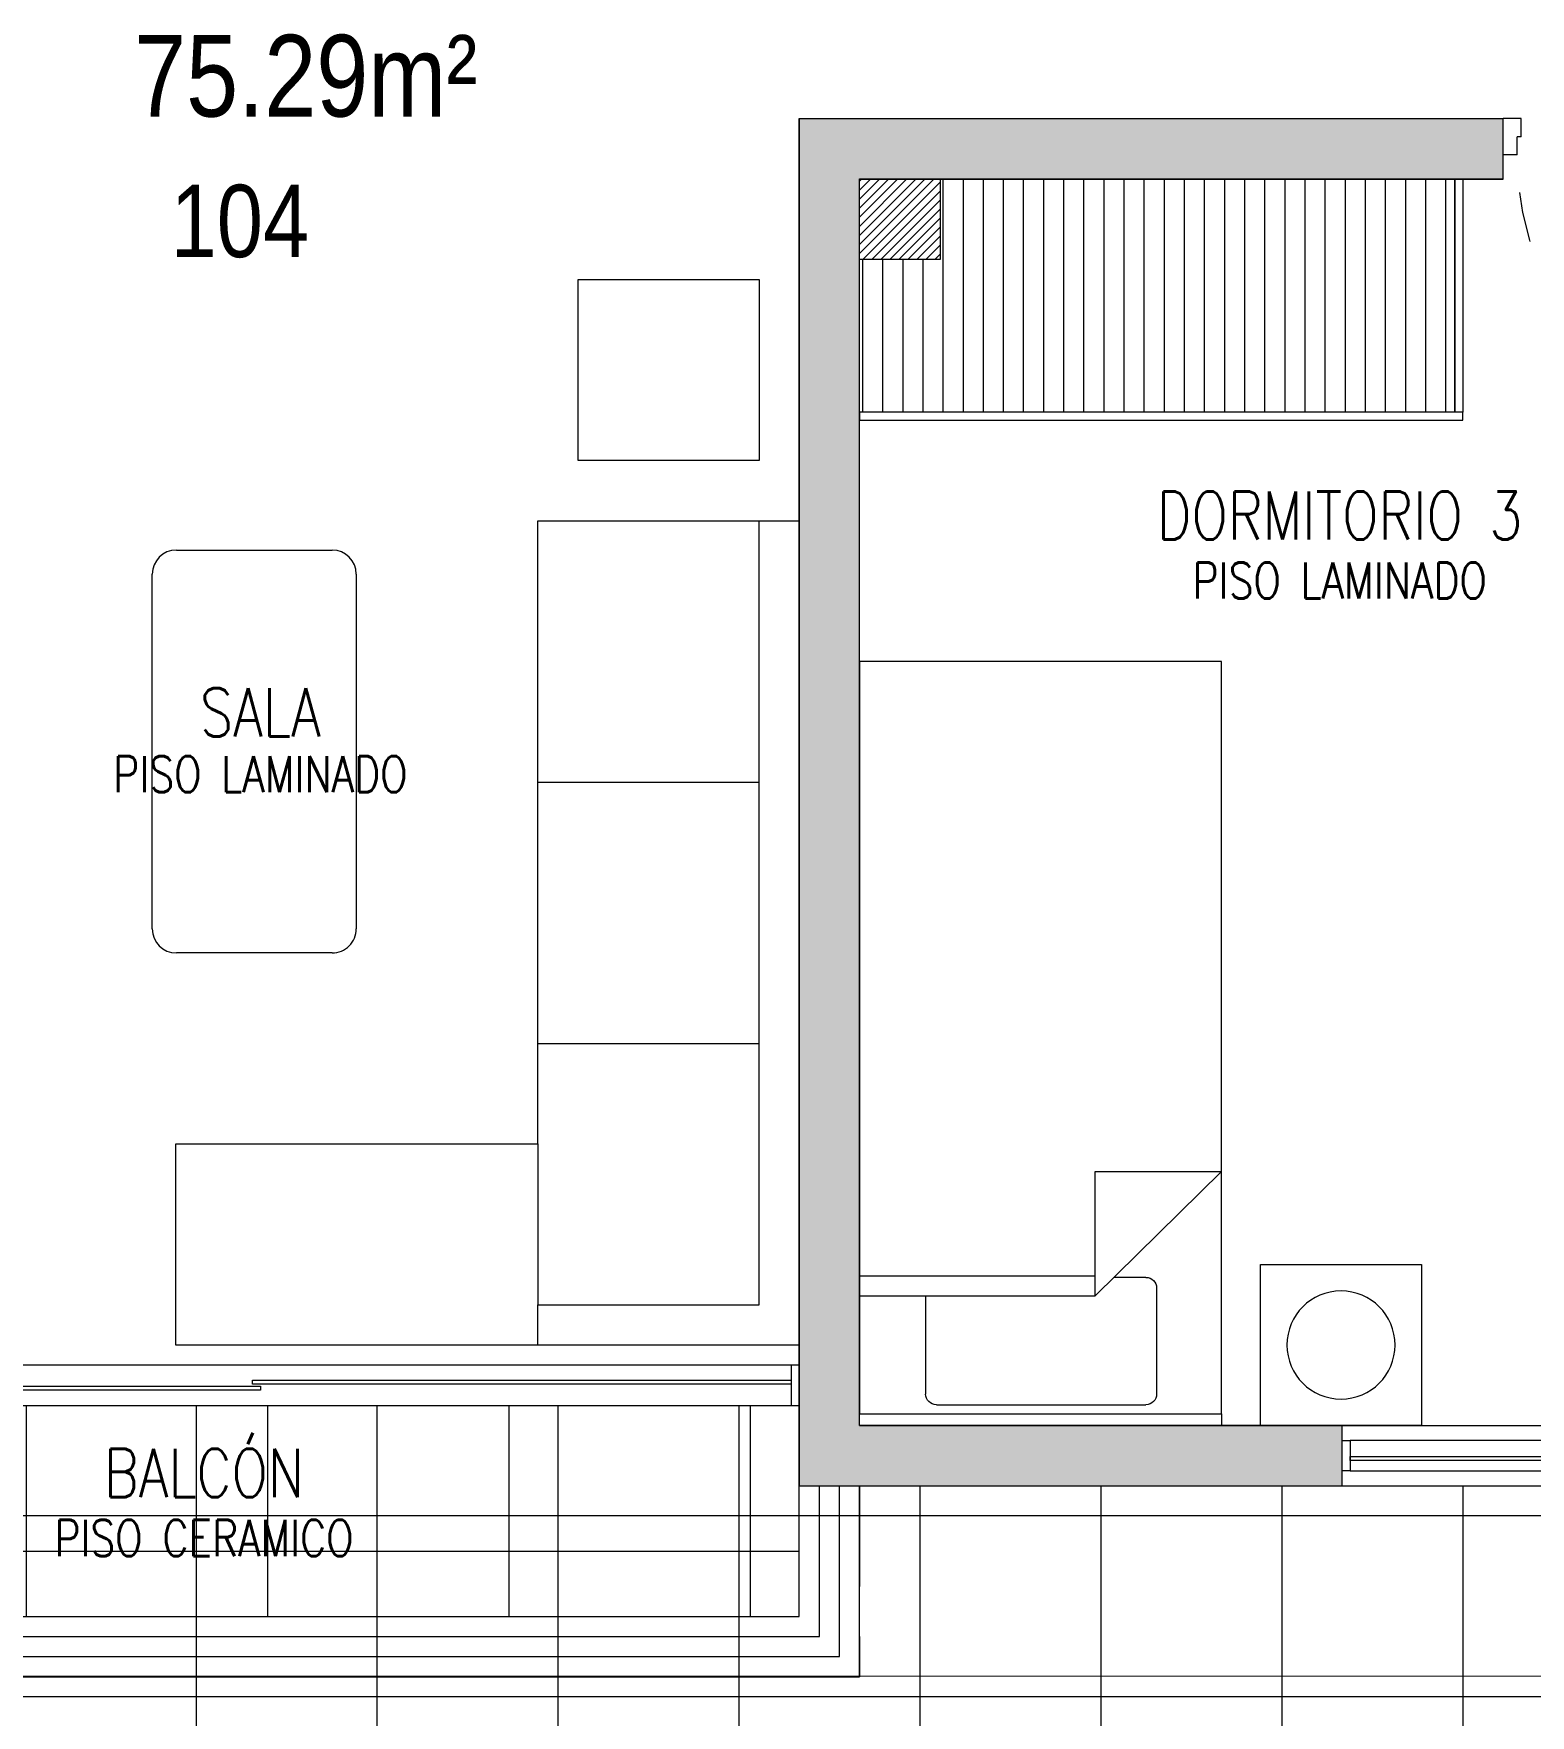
# Model space of a CAD drawing. Header units: millimetres. Extents: x 3738 to 3833, y 1327 to 1657.
# Drawn here: x 3781.518 to 3785.24, y 1481.642 to 1485.824 of the extents above; entities that cross this region are included whole.
import ezdxf
from ezdxf import colors
from ezdxf.entities.mleader import LeaderData, LeaderLine
from ezdxf.enums import TextEntityAlignment as Align
from ezdxf.math import Vec2, Vec3
from ezdxf.xclip import XClip

# ---------------------------------------------------------------- set-up
doc = ezdxf.new("R2010")
doc.units = ezdxf.units.MM
doc.header["$XCLIPFRAME"] = 2
for name, pattern in [('ACAD_ISO07W100', [3, 0, -3]), ('HIDDEN2', [0.1875, 0.125, -0.0625]), ('X-REF_DP_Arquitectura$0$HIDDEN', [0.375, 0.25, -0.125])]:
    doc.linetypes.add(name, pattern=pattern)
doc.layers.get('0').update_dxf_attribs({"color": 251, "lineweight": 9})
for name, color, linetype, lineweight in [('A-BARANDAS', 251, 'Continuous', 13), ('A-HATCH', 251, 'Continuous', 13), ('A-MOBILIARIO', 251, 'Continuous', 13), ('A-MURO BAJO', 251, 'Continuous', 13), ('A-MUROS', 251, 'Continuous', 13), ('A-NUMERACIONDEP', 251, 'Continuous', 13), ('A-TEXTO-ACABADO PISO', 251, 'Continuous', 13), ('A-TEXTO-AMBIENTE', 251, 'Continuous', 13), ('A-ÁREA TEXTO', 251, 'Continuous', 13), ('A_20_Estructuras', 251, 'Continuous', 13), ('A_50_TextoAmbiente', 251, 'Continuous', 13), ('A_50_Vigas', 251, 'X-REF_DP_Arquitectura$0$HIDDEN', 13), ('A_60_HatchEstructuras', 251, 'Continuous', 13), ('DLP_MOBILIARIO FIJO', 251, 'Continuous', 13)]:
    doc.layers.add(name, color=color, linetype=linetype, lineweight=lineweight)
doc.styles.add('R80', font='ARIALN.TTF', dxfattribs={"height": 2.03})
doc.styles.add('R80-100', font='ARIALN.TTF', dxfattribs={"height": 0.2032})
doc.styles.add('ROMANS', font='romans.shx', dxfattribs={"width": 0.8})

# ---------------------------------------------------------------- blocks, each defined once
blk = doc.blocks.new('A$C9f73720c')
at = {"layer": 'A-MURO BAJO', "ltscale": 0.5, "elevation": 0}
blk.add_lwpolyline([(22.781, 127.4093), (19.8535, 128.0646), (17.1449, 115.964), (20.0724, 115.3087)], close=True, dxfattribs=at)
blk = doc.blocks.new('ESTRUC_P1')
at = {"layer": 'A_60_HatchEstructuras'}
h = blk.add_hatch(color=256, dxfattribs=at)
h.dxf.hatch_style = 1
h.paths.add_polyline_path([(15.35, -9.975), (13.6, -9.975), (13.6, -13.375), (14.95, -13.375), (14.95, -13.225), (13.75, -13.225), (13.75, -10.125), (15.35, -10.125)])
h.paths.add_polyline_path([(16.3, -9.975), (16.15, -9.975), (16.15, -13.375), (16.3, -13.375)])
h.paths.add_polyline_path([(18.85, -9.975), (17.1, -9.975), (17.1, -10.125), (18.7, -10.125), (18.7, -13.225), (17.5, -13.225), (17.5, -13.375), (18.85, -13.375)])
at = {"layer": 'A_20_Estructuras'}
blk.add_lwpolyline([(15.35, -9.975), (13.6, -9.975), (13.6, -13.375), (14.95, -13.375), (14.95, -13.225), (13.75, -13.225), (13.75, -10.125), (15.35, -10.125)], close=True, dxfattribs=at)
at = {"layer": 'A_50_Vigas'}
blk.add_line((14.95, -13.375), (16.15, -13.375), dxfattribs=at)
blk.add_lwpolyline([(13.75, -13.375), (13.75, -13.85), (10.8, -13.85)], dxfattribs=at)
blk = doc.blocks.new('1 PLAZA')
for p, q in [((-0.2859, -0.3221), (-0.2859, -0.0781)), ((-0.2592, -0.0513), (0.2619, -0.0513)), ((0.2887, -0.0781), (0.2887, -0.3415)), ((-0.45, -0.3221), (0.1356, -0.3221)), ((0.45, -0.6318), (0.1356, -0.3221)), ((0.1356, -0.3221), (0.1356, -0.6318)), ((0.1356, -0.371), (-0.45, -0.371)), ((0.2619, -0.3683), (0.1825, -0.3683)), ((0.1356, -0.6318), (0.45, -0.6318))]:
    blk.add_line(p, q)
at = {"extrusion": (4.49068e-08, -3.60286e-08, 1), "elevation": 0}
blk.add_lwpolyline([(-0.45, -0.0287), (0.45, -0.0287), (0.45, 0), (-0.45, 0)], close=True, dxfattribs=at)
blk.add_lwpolyline([(-0.45, -1.9), (-0.45, -0.0287), (0.45, -0.0287), (0.45, -1.9)], close=True)
for centre, start, end in [((-0.2592, -0.0781), 90, 180), ((0.2619, -0.0781), 0, 90), ((0.2619, -0.3415), 270, 0)]:
    blk.add_arc(centre, 0.0267, start, end)
blk = doc.blocks.new('VELADOR')
blk.add_lwpolyline([(0, 0.4), (0, 0), (0.4, 0), (0.4, 0.4)], close=True)
blk.add_circle((0.2, 0.2), 0.1344)
blk = doc.blocks.new('*U259')
for p, q in [((0.01, 0.755), (0.01, 0.8)), ((0.1, 0.765), (0.1, 0.8)), ((0.055, 0.755), (0.01, 0.755)), ((0.1, 0.765), (0.055, 0.765)), ((0.055, 0.755), (0.055, 0.765)), ((0.055, 0.045), (0.01, 0.045)), ((0.01, 0.045), (0.01, 0)), ((0.055, 0.045), (0.055, 0.035)), ((0.1, 0.035), (0.055, 0.035)), ((0.1, 0.035), (0.1, 0))]:
    blk.add_line(p, q)
blk.add_lwpolyline([(0.83, 0.07), (0.83, 0.035), (0.1, 0.035), (0.1, 0.07)], close=True)
at = {"color": 7, "linetype": 'HIDDEN2'}
blk.add_arc((0.0996, 0.034), 0.731, 2.2301, 89.9672, dxfattribs=at)
blk = doc.blocks.new('VP.120')
at = {"layer": 'A-MURO BAJO'}
for p, q in [((0, 0), (1.2, 0)), ((0, -0.15), (1.2, -0.15))]:
    blk.add_line(p, q, dxfattribs=at)
at = {"layer": 'DLP_MOBILIARIO FIJO', "color": 251}
for p, q in [((0.02, -0.0375), (1.18, -0.0375)), ((1.18, -0.1125), (0.02, -0.1125))]:
    blk.add_line(p, q, dxfattribs=at)
at = {"layer": 'DLP_MOBILIARIO FIJO', "color": 6}
for points in [[(0, -0.1125), (0.02, -0.1125), (0.02, -0.0375), (0, -0.0375)], [(1.2, -0.1125), (1.18, -0.1125), (1.18, -0.0375), (1.2, -0.0375)]]:
    blk.add_lwpolyline(points, close=True, dxfattribs=at)
at = {"layer": 'DLP_MOBILIARIO FIJO', "elevation": 0}
for points in [[(0.61, -0.0625), (0.02, -0.0625), (0.02, -0.0725), (0.61, -0.0725)], [(0.59, -0.0875), (1.18, -0.0875), (1.18, -0.0775), (0.59, -0.0775)]]:
    blk.add_lwpolyline(points, close=True, dxfattribs=at)
blk = doc.blocks.new('SOFA SEC')
for p, q in [((0, 0.65), (0.1, 0.65)), ((0.1, 0.65), (0.1, 0.1)), ((0.5, 0.65), (0.1, 0.65)), ((0.75, 0.65), (0.75, 0.1)), ((1.4, 0.65), (1.4, 0.1)), ((0.1, 0.1), (2.05, 0.1))]:
    blk.add_line(p, q)
blk.add_lwpolyline([(0.5, 1.55), (0.5, 0.65), (2.05, 0.65), (2.05, 0), (0, 0), (0, 1.55)], close=True)
blk = doc.blocks.new('MESA CENTRO')
for p, q in [((-0.1937, 0), (0.1937, 0)), ((-0.2537, -0.9421), (-0.2537, -0.06)), ((0.2537, -0.06), (0.2537, -0.9421)), ((0.1937, -1.0021), (-0.1937, -1.0021))]:
    blk.add_line(p, q)
for centre, start, end in [((-0.1937, -0.06), 90, 180), ((0.1937, -0.06), 0, 90), ((-0.1937, -0.9421), 180, 270), ((0.1937, -0.9421), 270, 0)]:
    blk.add_arc(centre, 0.06, start, end)
blk = doc.blocks.new('DPTO 75')
at = {"layer": 'A-HATCH'}
h = blk.add_hatch(dxfattribs=at)
h.set_pattern_fill('_USER', color=256, scale=0.6, angle=-180, double=1, pattern_type=0)
h.set_pattern_definition([(180, (-62.1, -27.65004), (7e-17, -0.6), []), (270, (-62.1, -27.65004), (0.6, -1e-16), [])])
h.paths.add_polyline_path([(-4.5, 6.175), (-4.5, 5.65), (-1.7, 5.65), (-1.7, 6.175)])
h = blk.add_hatch(dxfattribs=at)
h.set_pattern_fill('ANSI31', color=256, scale=0.005, angle=-180)
h.set_pattern_definition([(225, (-68.17971, 39.201629), (0.01122532, -0.01122532), [])])
h.paths.add_polyline_path([(-4.65, 2.8), (-4.85, 2.8), (-4.85, 2.6), (-4.65, 2.6)])
at = {"layer": 'DLP_MOBILIARIO FIJO'}
h = blk.add_hatch(dxfattribs=at)
h.set_pattern_fill('_USER', color=8, scale=0.05, angle=90, pattern_type=0)
h.set_pattern_definition([(90, (-6.130017, 3.18), (-0.05, 3e-18), [])])
h.paths.add_polyline_path([(-6.13, 3.18), (-6.13, 2.6), (-4.85, 2.6), (-4.85, 2.8), (-4.65, 2.8), (-4.65, 3.18)])
at = {"layer": 'A-BARANDAS', "elevation": 0}
for points in [[(-1.7, 6.275), (-4.6, 6.275), (-4.6, 5.85)], [(-1.7, 6.225), (-4.55, 6.225), (-4.55, 5.85)]]:
    blk.add_lwpolyline(points, dxfattribs=at)
at = {"layer": 'A-MOBILIARIO', "elevation": 0}
blk.add_lwpolyline([(-3.95, 3.3), (-3.95, 2.85), (-4.4, 2.85), (-4.4, 3.3)], close=True, dxfattribs=at)
at = {"layer": 'A-MURO BAJO', "color": 4}
blk.add_line((-4.65, 6.325, 0), (-4.65, 5.85, 0), dxfattribs=at)
at = {"layer": 'A-MURO BAJO', "color": 7}
for p, q in [((-1.72, 5.65, 0), (-4.48, 5.65, 0)), ((-4.48, 5.55, 0), (-1.72, 5.55, 0))]:
    blk.add_line(p, q, dxfattribs=at)
at = {"layer": 'A-MURO BAJO', "color": 4, "elevation": 0}
for points in [[(-1.7, 6.325), (-4.65, 6.325)], [(-1.7, 6.175), (-4.5, 6.175), (-4.5, 5.85)]]:
    blk.add_lwpolyline(points, dxfattribs=at)
at = {"layer": 'A-MUROS'}
for p, q in [((-5.85, 5.85, 0), (-5.85, 5.7, 0)), ((-4.5, 5.85, 0), (-5.85, 5.85, 0)), ((-4.5, 5.85, 0), (-4.5, 2.45, 0)), ((-4.65, 5.7, 0), (-5.85, 5.7, 0)), ((-4.65, 5.7, 0), (-4.65, 2.8, 0)), ((-4.85, 2.6, 0), (-4.85, 2.8, 0)), ((-4.85, 2.8, 0), (-4.65, 2.8, 0)), ((-6.25, 2.6, 0), (-6.25, 2.45, 0)), ((-4.85, 2.6, 0), (-6.25, 2.6, 0)), ((-4.5, 2.45, 0), (-6.25, 2.45, 0))]:
    blk.add_line(p, q, dxfattribs=at)
at = {"layer": 'DLP_MOBILIARIO FIJO', "color": 6, "elevation": 0}
blk.add_lwpolyline([(-4.5, 5.55), (-4.48, 5.55), (-4.48, 5.65), (-4.5, 5.65)], close=True, dxfattribs=at)
at = {"layer": 'DLP_MOBILIARIO FIJO', "elevation": 0}
for points in [[(-3.16, 5.6125), (-1.72, 5.6125), (-1.72, 5.6025), (-3.16, 5.6025)], [(-3.14, 5.5875), (-4.48, 5.5875), (-4.48, 5.5975), (-3.14, 5.5975)], [(-6.15, 3.2), (-6.15, 3.18), (-4.65, 3.18), (-4.65, 3.2)], [(-6.13, 2.6), (-6.15, 2.6), (-6.15, 3.18), (-6.13, 3.18)]]:
    blk.add_lwpolyline(points, close=True, dxfattribs=at)
at = {"layer": 'DLP_MOBILIARIO FIJO', "color": 8, "elevation": 0}
blk.add_lwpolyline([(-4.65, 2.6), (-6.13, 2.6), (-6.13, 3.18), (-4.65, 3.18)], close=True, dxfattribs=at)
at = {"xscale": -1}
blk.add_blockref('VP.120', (-5.85, 5.85), dxfattribs=at)
at = {"layer": 'A-MOBILIARIO', "extrusion": (-4.49068e-08, -3.60286e-08, -1), "zscale": -1.000000000000001}
for name, p in [('VELADOR', (5.6471, 5.3, 0)), ('1 PLAZA', (5.1, 5.7, 0))]:
    blk.add_blockref(name, p, dxfattribs=at)
at = {"layer": 'A-MOBILIARIO'}
for name, p, rotation in [('SOFA SEC', (-4.5, 5.5, 0), 269.9995671478981), ('MESA CENTRO', (-3.1447, 3.5229, 0), 179.9999774208888)]:
    blk.add_blockref(name, p, dxfattribs=dict(at, rotation=rotation))
at = {"layer": 'A-MOBILIARIO', "xscale": -1.000000000000001, "rotation": 270}
blk.add_blockref('*U259', (-7.05, 2.44), dxfattribs=at)
blk = doc.blocks.new('TF_P1')
at = {"rotation": 180}
blk.add_blockref('DPTO 75', (10.45, 3.525, 0), dxfattribs=at)
blk = doc.blocks.new('TEXTO AMBIENTES P1')
at = {"layer": 'A-TEXTO-ACABADO PISO', "char_height": 0.09, "attachment_point": 2, "rotation": 0, "style": 'ROMANS'}
for width, insert in [(1.20225, (14.9438, -11.0788)), (1.034523, (12.2599, -11.5603, 0))]:
    blk.add_mtext_dynamic_manual_height_columns('PISO LAMINADO', width=width, gutter_width=12.5, heights=[0], dxfattribs=dict(at, insert=insert))
at = {"layer": 'A-TEXTO-ACABADO PISO', "insert": (12.1197, -13.46, 0), "char_height": 0.09, "attachment_point": 2, "style": 'ROMANS'}
blk.add_mtext_dynamic_manual_height_columns('PISO CERAMICO', width=1.20225, gutter_width=12.5, heights=[0], dxfattribs=at)
at = {"layer": 'A-TEXTO-AMBIENTE', "style": 'ROMANS', "width": 0.8}
for s, p in [('DORMITORIO 3', (14.9436, -11.0219)), ('SALA', (12.26, -11.5114, 0)), ('BALCÓN', (12.12, -13.4033, 0))]:
    blk.add_text(s, height=0.12, dxfattribs=at).set_placement(p, align=Align.CENTER)
blk = doc.blocks.new('_Dot')
at = {"color": 0, "linetype": 'ByBlock', "lineweight": -2}
blk.add_line((-0.5, 0), (-1, 0), dxfattribs=at)
at = {"color": 0, "linetype": 'ByBlock', "const_width": 0.5}
blk.add_lwpolyline([(-0.25, 0, 1), (0.25, 0, 1)], format="xyb", close=True, dxfattribs=at)
blk = doc.blocks.new('areas-TE')
at = {"layer": 'A-ÁREA TEXTO', "color": 1, "insert": (14.2403, -9.9727, 0), "char_height": 0.2032, "width": 2.294455, "attachment_point": 9, "style": 'R80-100'}
blk.add_mtext('\\pxql;75.29m²', dxfattribs=at)
at = {"layer": 'A-NUMERACIONDEP'}
ml = blk.add_multileader_mtext('Standard', dxfattribs=at)
ml.set_content('104', color=256, style='R80')
ml.set_leader_properties(color=256)
ml.set_arrow_properties(name='DOT')
ml.build(insert=Vec2(0, 0))
ml.multileader.update_dxf_attribs({"leader_type": 0, "has_text_frame": 1, "text_left_attachment_type": 2, "text_right_attachment_type": 2, "dogleg_length": 0.36, "arrow_head_size": 0.06, "scale": 0.06})
ctx = ml.context
ctx.base_point, ctx.scale, ctx.char_height, ctx.arrow_head_size, ctx.landing_gap_size, ctx.plane_origin = Vec3(11.993, -10.2314), 0.06, 0.18, 0.06, 0.06, Vec3(10.6616, -10.2357)
ctx.left_attachment, ctx.right_attachment, ctx.text_align_type = 2, 2, 1
notes = []
notes.append((ctx, [(0, (1, 1, 0), (12.5164, -10.2314), (-1, 0), 0.0917, [(0, [(12.803, -9.8824)], 0, [])])]))
ctx.mtext.insert, ctx.mtext.width, ctx.mtext.alignment, ctx.mtext.flow_direction = Vec3(12.2089, -10.1395), 0.461923, 2, 5
for ctx, leaders in notes:
    for number, flags, end, landing, length, lines in leaders:
        leader = LeaderData()
        leader.index, (leader.has_last_leader_line, leader.has_dogleg_vector, leader.attachment_direction) = number, flags
        leader.last_leader_point, leader.dogleg_vector, leader.dogleg_length = Vec3(end), Vec3(landing), length
        for number, points, colour, breaks in lines:
            line = LeaderLine()
            line.index, line.vertices, line.color, line.breaks = number, Vec3.list(points), colors.encode_raw_color(colour), breaks
            leader.lines.append(line)
        ctx.leaders.append(leader)

msp = doc.modelspace()

# ---------------------------------------------------------------- hatches: boundary and pattern name
at = {"layer": 'A-HATCH'}
h = msp.add_hatch(dxfattribs=at)
h.set_pattern_fill('_USER', color=256, scale=0.45, angle=0.0019, double=1, pattern_type=0)
h.set_pattern_definition([(0.002, (3791.3726, 1478.98905), (-1.5e-05, 0.45), []), (90.002, (3791.3726, 1478.98905), (-0.45, -1.5e-05), [])])
h.paths.add_polyline_path([(3778.972, 1481.7378), (3778.973, 1478.9388), (3791.3731, 1478.9389), (3791.372, 1482.2137), (3783.4221, 1482.2129), (3783.4221, 1482.4129), (3780.6221, 1482.4129), (3780.6221, 1481.7379)])

# ---------------------------------------------------------------- next in the draw order: block references
at = {"color": 7, "linetype": 'ACAD_ISO07W100', "ltscale": 5, "true_color": 0xffffff}
ref = msp.add_blockref('A$C9f73720c', (3908.2809, 1487.3354), dxfattribs=dict(at, rotation=102.6156181418625))
XClip(ref).set_block_clipping_path([(22.1542253106, 140.4101169162), (10.3600901397, 87.7136669306), (29.6608346476, 83.3939150368), (41.4549698184, 136.0903650224)])

# ---------------------------------------------------------------- next in the draw order: block references
at = {"color": 251}
msp.add_blockref('ESTRUC_P1', (3769.8221, 1495.5876), dxfattribs=at)

# ---------------------------------------------------------------- next in the draw order: block references
msp.add_blockref('TF_P1', (3768.4721, 1484.5379), dxfattribs=at)

# ---------------------------------------------------------------- next in the draw order: block references
msp.add_blockref('areas-TE', (3769.8221, 1495.5879))
at = {"layer": 'A_50_TextoAmbiente'}
msp.add_blockref('TEXTO AMBIENTES P1', (3769.8221, 1495.5879), dxfattribs=at)

doc.saveas('drawing.dxf')
